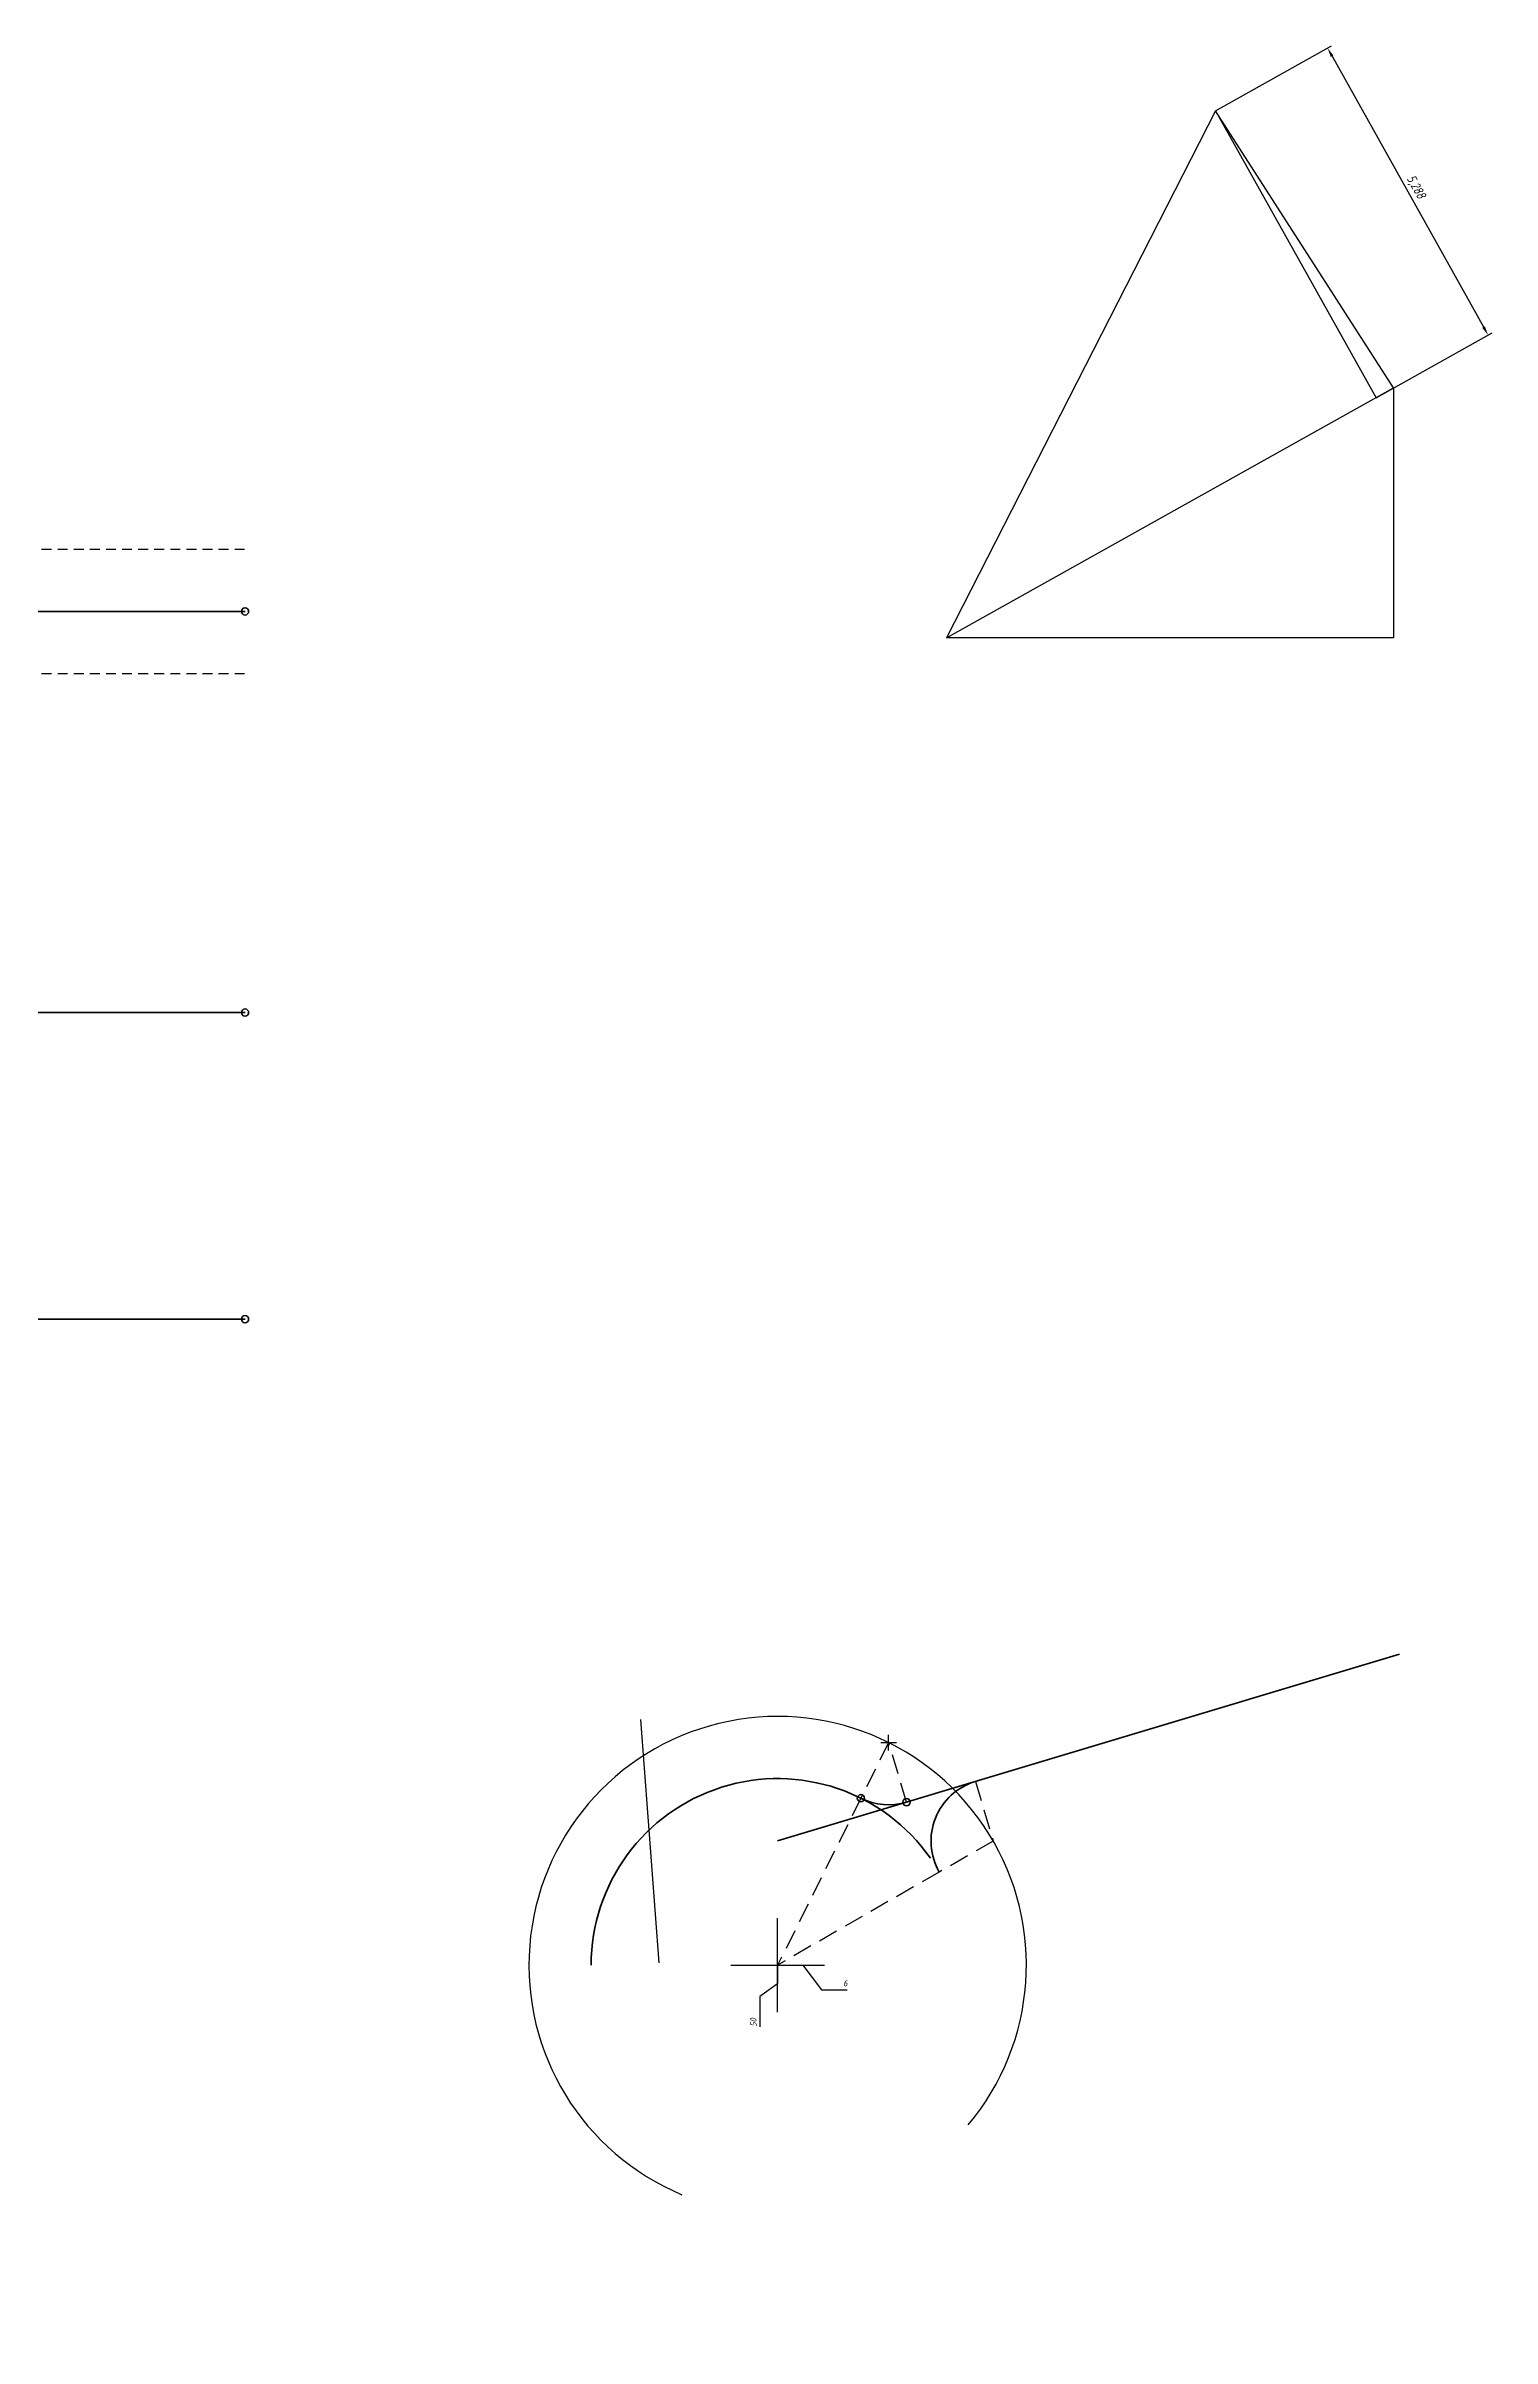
# Model space of a CAD drawing. Header units: millimetres. Extents: x -11 to 65, y -6 to 213.
# Drawn here: x 38.23 to 61.49, y 0 to 36.87 of the extents above; entities that cross this region are included whole.
import ezdxf

# ---------------------------------------------------------------- set-up
doc = ezdxf.new("R2010")
doc.units = ezdxf.units.MM
for name, pattern in [('ACAD_ISO04W100', [30, 24, -3, 0, -3]), ('HIDDEN', [9.525, 6.35, -3.175]), ('HIDDEN2', [4.7625, 3.175, -1.5875])]:
    doc.linetypes.add(name, pattern=pattern)
doc.layers.get('Defpoints').update_dxf_attribs({"color": 252})
for name, color, linetype, lineweight in [('Points', 32, 'Continuous', 60), ('Rect', 210, 'Continuous', 30), ('Основание', 2, 'Continuous', 60)]:
    doc.layers.add(name, color=color, linetype=linetype, lineweight=lineweight)
doc.layers.add('Оси', color=4, linetype='ACAD_ISO04W100')
doc.layers.add('Размеры', color=4, linetype='Continuous')
doc.styles.add('GOST', font='gostext.shx', dxfattribs={"oblique": 12})
doc.dimstyles.new('GOST (ISO)$0', dxfattribs={"dimscale": 0.05, "dimtxt": 3, "dimasz": 3, "dimexe": 1.5, "dimexo": 0, "dimgap": 1, "dimtad": 1, "dimdec": 3, "dimrnd": 0.001, "dimzin": 9, "dimtxsty": 'GOST', "dimcen": 0, "dimclrt": 9, "dimazin": 2, "dimtm": 1e-09, "dimtfac": 0.6, "dimtdec": 3, "dimtmove": 0, "dimatfit": 1, "dimfxl": 0, "dimtolj": 1, "dimtzin": 9, "dimlwd": -1, "dimlwe": -1, "dimarcsym": 0})
doc.dimstyles.new('GOST (ISO)$6', dxfattribs={"dimscale": 0.05, "dimtxt": 2, "dimasz": 3, "dimexe": 1.5, "dimexo": 0, "dimgap": 1, "dimtad": 1, "dimtoh": 1, "dimdec": 3, "dimrnd": 0.001, "dimzin": 9, "dimtxsty": 'GOST', "dimcen": 0, "dimclrt": 9, "dimazin": 2, "dimtm": 1e-09, "dimtfac": 0.6, "dimtdec": 3, "dimtmove": 0, "dimatfit": 3, "dimfxl": 0, "dimtolj": 1, "dimtzin": 9, "dimlwd": -1, "dimlwe": -1, "dimarcsym": 0})

# ---------------------------------------------------------------- blocks, each defined once
blk = doc.blocks.new('*D76')
at = {"color": 0, "ltscale": 0.5}
for p, q in [((57.042, 35.827), (58.909, 36.871)), ((58.916, 36.704), (61.352, 32.35)), ((59.623, 31.212), (61.49, 32.256))]:
    blk.add_line(p, q, dxfattribs=at)
for points in [[(58.938, 36.716), (58.895, 36.692), (58.843, 36.835)], [(61.373, 32.362), (61.33, 32.338), (61.425, 32.219)]]:
    blk.add_solid(points, dxfattribs=at)
at = {"layer": 'Defpoints', "color": 0, "ltscale": 0.5}
for p in [(57.042, 35.827), (61.425, 32.219), (59.623, 31.212)]:
    blk.add_point(p, dxfattribs=at)
at = {"color": 9, "ltscale": 0.5, "insert": (60.257, 34.596), "char_height": 0.15, "attachment_point": 5, "rotation": 299.2189, "style": 'GOST'}
blk.add_mtext('\\A1;5,288', dxfattribs=at)
blk = doc.blocks.new('*D88')
at = {"layer": 'Defpoints', "color": 0, "ltscale": 0.5}
for p in [(50, 6), (51.007, 5.603), (0, 0)]:
    blk.add_point(p, dxfattribs=at)
at = {"layer": 'Размеры', "color": 0, "ltscale": 0.5}
for p, q in [((50, 6), (50.407, 6)), ((50.407, 6), (50.707, 5.603)), ((50.707, 5.603), (51.119, 5.603))]:
    blk.add_line(p, q, dxfattribs=at)
at = {"layer": 'Размеры', "color": 9, "ltscale": 0.5, "insert": (51.088, 5.709), "char_height": 0.1, "attachment_point": 5, "style": 'GOST'}
blk.add_mtext('\\A1;6', dxfattribs=at)
blk = doc.blocks.new('*D89')
at = {"layer": 'Defpoints', "color": 0, "ltscale": 0.5}
for p in [(50, 6), (49.716, 5.197), (0, 0)]:
    blk.add_point(p, dxfattribs=at)
at = {"layer": 'Размеры', "color": 0, "ltscale": 0.5}
for p, q in [((50, 6), (50, 5.7)), ((50, 5.7), (49.716, 5.497)), ((49.716, 5.497), (49.716, 5.01))]:
    blk.add_line(p, q, dxfattribs=at)
at = {"layer": 'Размеры', "color": 9, "ltscale": 0.5, "insert": (49.611, 5.079), "char_height": 0.1, "attachment_point": 5, "rotation": 90, "style": 'GOST'}
blk.add_mtext('\\A1;50', dxfattribs=at)

msp = doc.modelspace()

# ---------------------------------------------------------------- linework, layer by layer
at = {"ltscale": 0.5}
for p, q in [((57.04191248, 35.82737952), (52.71336794, 27.34696208)), ((57.04191248, 35.82737952), (59.62343668, 31.21185714)), ((59.90350649, 31.36850399), (57.04191248, 35.82737952)), ((52.71336794, 27.34696208), (59.90350649, 31.36850399)), ((59.90350649, 31.36850399), (59.90350649, 27.34696208)), ((59.90350649, 27.34696208), (52.71336794, 27.34696208))]:
    msp.add_line(p, q, dxfattribs=at)
at = {"linetype": 'HIDDEN2', "ltscale": 0.05}
for p, q in [((31.17793496, 28.77428174), (41.43495022, 28.77428174)), ((31.17793496, 26.77428174), (41.43495022, 26.77428174))]:
    msp.add_line(p, q, dxfattribs=at)
for p, q in [((51.7851286, 9.45262279), (51.7851286, 9.70651567)), ((51.65818216, 9.57956923), (51.91207504, 9.57956923))]:
    msp.add_line(p, q)
at = {"linetype": 'HIDDEN', "ltscale": 0.05}
for p, q in [((51.7851286, 9.57956923), (51.33884645, 8.68467692)), ((52.07247649, 8.62174295), (51.7851286, 9.57956923)), ((53.17911321, 8.95373396), (53.4664611, 7.99590768)), ((51.33884645, 8.68467692), (50, 6)), ((53.4664611, 7.99590768), (52.59984582, 7.49693076)), ((52.59984582, 7.49693076), (50, 6))]:
    msp.add_line(p, q, dxfattribs=at)
at = {"ltscale": 0.05}
msp.add_arc((50, 6), 4, 320, 247.380135052, dxfattribs=at)
at = {"layer": 'Points', "ltscale": 0.5}
for centre in [(41.43495022, 27.77428174), (41.43495022, 21.32183999), (41.43495022, 16.39049605)]:
    msp.add_circle(centre, 0.05778134, dxfattribs=at)
at = {"layer": 'Rect', "ltscale": 0.5}
msp.add_line((48.09577438, 6.03883562), (47.80038601, 9.95363503), dxfattribs=at)
at = {"layer": 'Оси'}
for p, q in [((50, 5.24551271), (50, 6.75448729)), ((49.24551271, 6), (50.75448729, 6))]:
    msp.add_line(p, q, dxfattribs=at)
at = {"layer": 'Основание', "ltscale": 0.5}
for p, q in [((31.17793496, 27.77428174), (41.43495022, 27.77428174)), ((31.17793496, 21.32183999), (41.43495022, 21.32183999)), ((31.17793496, 16.39049605), (41.43495022, 16.39049605)), ((50, 8), (60, 11))]:
    msp.add_line(p, q, dxfattribs=at)
at = {"layer": 'Основание', "color": 6, "ltscale": 0.5}
for centre in [(51.33884645, 8.68467692), (52.07247649, 8.62174295)]:
    msp.add_circle(centre, 0.05778134, dxfattribs=at)
at = {"layer": 'Основание', "ltscale": 0.5}
msp.add_circle((50, 6), 9.592326932761353e-14, dxfattribs=at)
for centre, radius, start, end in [((50, 6), 3, 35, 180), ((53.4664611, 7.99590768), 1, 106.699244234, 209.932336596), ((51.7851286, 9.57956923), 1, 243.494600422, 286.699244234)]:
    msp.add_arc(centre, radius, start, end, dxfattribs=at)

# ---------------------------------------------------------------- dimensions: what is measured, and where the dimension line sits
at = {"ltscale": 0.5}
dim = msp.add_aligned_dim(p1=(57.04191248, 35.82737952), p2=(59.62343668, 31.21185714), distance=2.06390924, dimstyle='GOST (ISO)$0', override={"dimcen": 4.667286}, dxfattribs=at)
dim.commit()
dim.dimension.update_dxf_attribs({"geometry": '*D76', "text_midpoint": (60.25661778, 34.59570583)})
at = {"layer": 'Размеры', "ltscale": 0.5}
for offset, dtype, picture, middle in [((1.0068319, -0.39701761), 0, '*D88', (51.08815044, 5.70864887)), ((-0.28436908, -0.80325547), 1, '*D89', (49.61124397, 5.07859152))]:
    dim = msp.add_ordinate_dim(feature_location=(50, 6), offset=offset, dtype=dtype, origin=(0, 0), dimstyle='GOST (ISO)$6', dxfattribs=at)
    dim.commit()
    dim.dimension.update_dxf_attribs({"geometry": picture, "text_midpoint": middle})

doc.saveas('drawing.dxf')
